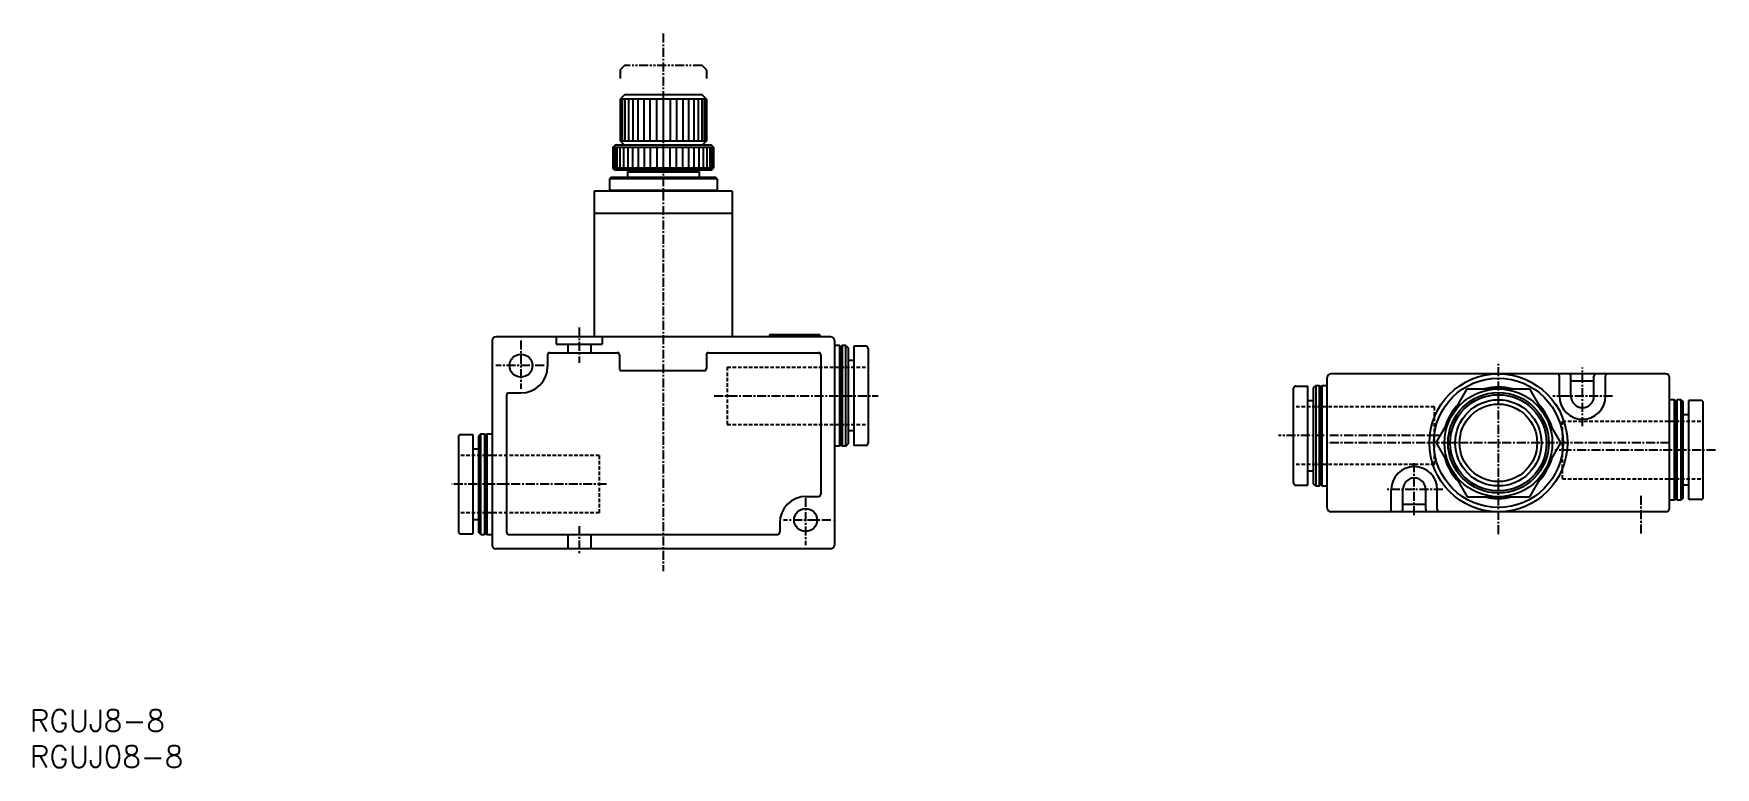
# Model space of a CAD drawing. Extents: x 1 to 234, y 0 to 102.
import ezdxf

# ---------------------------------------------------------------- set-up
doc = ezdxf.new("R2010")
doc.units = 0
for name, pattern in [('CENTER', [2, 1.25, -0.25, 0.25, -0.25]), ('DASHED', [0.75, 0.5, -0.25]), ('PHANTOM', [2.5, 1.25, -0.25, 0.25, -0.25, 0.25, -0.25])]:
    doc.linetypes.add(name, pattern=pattern)
doc.layers.get('0').update_dxf_attribs({"linetype": 'CONTINUOUS'})
doc.layers.add('CENTER', color=1, linetype='CENTER')
doc.styles.get("Standard").update_dxf_attribs({"font": 'txt.shx'})

# ---------------------------------------------------------------- blocks, each defined once
blk = doc.blocks.new('*U25')
at = {"color": 7, "linetype": 'CONTINUOUS'}
blk.add_text('RGUJ08-8', height=3, dxfattribs=at).set_placement((0, 0))
blk = doc.blocks.new('*U26')
at = {"color": 7, "linetype": 'CONTINUOUS'}
blk.add_text('RGUJ8-8', height=3, dxfattribs=at).set_placement((0, 5))

msp = doc.modelspace()

# ---------------------------------------------------------------- linework, layer by layer
at = {"color": 3, "linetype": 'PHANTOM'}
for p, q in [((82.71, 97.73), (82.11, 97.13)), ((82.11, 97.13), (82.11, 95.87)), ((93.51, 97.73), (82.71, 97.73)), ((94.11, 97.13), (93.51, 97.73)), ((94.11, 97.13), (94.11, 95.87))]:
    msp.add_line(p, q, dxfattribs=at)
at = {"color": 7, "linetype": 'CONTINUOUS'}
for p, q in [((82.71, 93.63), (82.11, 93.03)), ((93.51, 93.63), (82.71, 93.63)), ((94.11, 93.03), (93.51, 93.63)), ((94.11, 93.03), (82.11, 93.03)), ((82.11, 93.03), (82.11, 87.23)), ((82.18, 93.03), (82.18, 87.23)), ((82.4, 93.03), (82.4, 87.23)), ((82.76, 93.03), (82.76, 87.23)), ((83.26, 93.03), (83.26, 87.23)), ((83.87, 93.03), (83.87, 87.23)), ((84.58, 93.03), (84.58, 87.23)), ((85.39, 93.03), (85.39, 87.23)), ((86.26, 93.03), (86.26, 87.23)), ((87.17, 93.03), (87.17, 87.23)), ((88.11, 93.03), (88.11, 87.23)), ((89.05, 93.03), (89.05, 87.23)), ((89.96, 93.03), (89.96, 87.23)), ((90.83, 93.03), (90.83, 87.23)), ((91.64, 93.03), (91.64, 87.23)), ((92.35, 93.03), (92.35, 87.23)), ((92.96, 93.03), (92.96, 87.23)), ((93.46, 93.03), (93.46, 87.23)), ((93.82, 93.03), (93.82, 87.23)), ((94.04, 93.03), (94.04, 87.23)), ((94.11, 93.03), (94.11, 87.23)), ((81.41, 86.63), (81.11, 86.33)), ((94.81, 86.63), (81.41, 86.63)), ((82.11, 87.23), (94.11, 87.23)), ((82.11, 87.23), (82.71, 86.63)), ((94.11, 87.23), (93.51, 86.63)), ((95.11, 86.33), (94.81, 86.63)), ((81.11, 86.33), (81.11, 83.43)), ((81.11, 86.33), (95.11, 86.33)), ((81.17, 86.33), (81.17, 83.43)), ((81.35, 86.33), (81.35, 83.43)), ((81.64, 86.33), (81.64, 83.43)), ((82.05, 86.33), (82.05, 83.43)), ((82.56, 86.33), (82.56, 83.43)), ((83.16, 86.33), (83.16, 83.43)), ((83.85, 86.33), (83.85, 83.43)), ((84.61, 86.33), (84.61, 83.43)), ((85.43, 86.33), (85.43, 83.43)), ((86.3, 86.33), (86.3, 83.43)), ((87.2, 86.33), (87.2, 83.43)), ((88.11, 86.33), (88.11, 83.43)), ((89.02, 86.33), (89.02, 83.43)), ((89.92, 86.33), (89.92, 83.43)), ((90.79, 86.33), (90.79, 83.43)), ((91.61, 86.33), (91.61, 83.43)), ((92.37, 86.33), (92.37, 83.43)), ((93.06, 86.33), (93.06, 83.43)), ((93.66, 86.33), (93.66, 83.43)), ((94.17, 86.33), (94.17, 83.43)), ((94.58, 86.33), (94.58, 83.43)), ((94.87, 86.33), (94.87, 83.43)), ((95.05, 86.33), (95.05, 83.43)), ((95.11, 86.33), (95.11, 83.43)), ((80.81, 82.13), (80.61, 81.93)), ((80.61, 81.93), (80.61, 80.33)), ((95.61, 81.93), (80.61, 81.93)), ((95.41, 82.13), (80.81, 82.13)), ((81.41, 83.13), (81.11, 83.43)), ((95.11, 83.43), (81.11, 83.43)), ((94.81, 83.13), (81.41, 83.13)), ((83.31, 83.13), (83.11, 82.93)), ((83.11, 82.93), (83.11, 82.13)), ((83.11, 82.93), (93.11, 82.93)), ((93.11, 82.93), (92.91, 83.13)), ((93.11, 82.93), (93.11, 82.13)), ((94.81, 83.13), (95.11, 83.43)), ((95.61, 81.93), (95.41, 82.13)), ((95.61, 81.93), (95.61, 80.33)), ((97.71, 80.23), (78.51, 80.23)), ((78.51, 80.23), (78.51, 59.93)), ((80.61, 80.33), (80.44, 80.23)), ((95.61, 80.33), (80.61, 80.33)), ((95.78, 80.23), (95.61, 80.33)), ((97.71, 80.23), (97.71, 59.93)), ((97.71, 77.13), (78.51, 77.13)), ((64.31, 59.43), (64.31, 30.93)), ((111.41, 59.93), (64.81, 59.93)), ((73.21, 59.93), (73.21, 58.93)), ((73.21, 58.93), (79.61, 58.93)), ((74.81, 58.93), (74.81, 57.73)), ((78.01, 58.93), (78.01, 57.73)), ((79.61, 59.93), (79.61, 58.93)), ((102.91, 60.23), (102.91, 59.93)), ((109.91, 60.23), (102.91, 60.23)), ((106.91, 60.23), (106.91, 59.93)), ((109.91, 60.23), (109.91, 59.93)), ((111.91, 59.43), (111.91, 30.93)), ((112.63, 58.73), (111.91, 58.73)), ((112.81, 58.53), (112.63, 58.73)), ((112.63, 58.73), (112.63, 44.73)), ((112.98, 58.73), (112.81, 58.53)), ((112.81, 44.93), (112.81, 58.53)), ((113.51, 58.73), (112.98, 58.73)), ((112.98, 58.73), (112.98, 44.73)), ((113.51, 58.73), (113.81, 58.43)), ((113.51, 44.73), (113.51, 58.73)), ((114.61, 58.63), (114.61, 44.83)), ((116.31, 58.63), (114.61, 58.63)), ((72.01, 57.43), (72.01, 55.83)), ((72.31, 57.73), (81.71, 57.73)), ((82.01, 57.43), (82.01, 55.53)), ((94.11, 57.43), (94.11, 55.53)), ((94.41, 57.73), (109.71, 57.73)), ((110.01, 57.43), (110.01, 38.03)), ((113.81, 58.43), (113.81, 45.03)), ((114.61, 56.63), (113.81, 56.63)), ((116.61, 58.33), (116.61, 45.13)), ((82.31, 55.23), (93.81, 55.23)), ((180.49, 36.08), (180.49, 54.28)), ((227.59, 54.78), (180.99, 54.78)), ((212.79, 51.68), (212.79, 54.49)), ((214.39, 51.68), (214.39, 54.48)), ((217.59, 51.68), (217.59, 54.48)), ((219.19, 51.68), (219.19, 54.48)), ((228.09, 36.08), (228.09, 54.28)), ((66.31, 51.83), (66.31, 32.73)), ((66.61, 52.13), (68.31, 52.13)), ((175.79, 39.58), (175.79, 52.78)), ((176.09, 53.08), (177.79, 53.08)), ((177.79, 39.28), (177.79, 53.08)), ((178.89, 53.18), (178.59, 52.88)), ((178.59, 39.48), (178.59, 52.88)), ((178.89, 53.18), (178.89, 39.18)), ((178.89, 53.18), (179.41, 53.18)), ((179.41, 39.18), (179.41, 53.18)), ((179.41, 53.18), (179.59, 52.98)), ((179.59, 52.98), (179.76, 53.18)), ((179.59, 52.98), (179.59, 39.38)), ((179.76, 53.18), (180.49, 53.18)), ((179.76, 39.18), (179.76, 53.18)), ((195.63, 45.18), (199.96, 52.68)), ((199.96, 52.68), (208.62, 52.68)), ((208.62, 52.68), (212.95, 45.18)), ((217.59, 53.78), (214.39, 53.78)), ((177.79, 51.08), (178.59, 51.08)), ((228.81, 51.18), (228.09, 51.18)), ((228.81, 37.18), (228.81, 51.18)), ((228.99, 50.98), (228.81, 51.18)), ((229.16, 51.18), (228.99, 50.98)), ((228.99, 50.98), (228.99, 37.38)), ((229.16, 37.18), (229.16, 51.18)), ((229.69, 51.18), (229.16, 51.18)), ((229.69, 51.18), (229.69, 37.18)), ((229.69, 51.18), (229.99, 50.88)), ((229.99, 37.48), (229.99, 50.88)), ((232.49, 51.08), (230.79, 51.08)), ((230.79, 37.28), (230.79, 51.08)), ((232.79, 37.58), (232.79, 50.78)), ((114.61, 46.83), (113.81, 46.83)), ((230.79, 49.08), (229.99, 49.08)), ((59.61, 46.03), (59.61, 32.83)), ((59.91, 46.33), (61.61, 46.33)), ((61.61, 46.33), (61.61, 32.53)), ((62.71, 46.43), (62.41, 46.13)), ((62.41, 46.13), (62.41, 32.73)), ((62.71, 32.43), (62.71, 46.43)), ((62.71, 46.43), (63.23, 46.43)), ((63.23, 46.43), (63.23, 32.43)), ((63.23, 46.43), (63.41, 46.23)), ((63.41, 46.23), (63.58, 46.43)), ((63.41, 32.63), (63.41, 46.23)), ((63.58, 46.43), (63.58, 32.43)), ((63.58, 46.43), (64.31, 46.43)), ((112.63, 44.73), (111.91, 44.73)), ((112.81, 44.93), (112.63, 44.73)), ((112.98, 44.73), (112.81, 44.93)), ((113.51, 44.73), (112.98, 44.73)), ((113.51, 44.73), (113.81, 45.03)), ((116.31, 44.83), (114.61, 44.83)), ((195.63, 45.18), (199.96, 37.68)), ((212.95, 45.18), (208.62, 37.68)), ((61.61, 44.33), (62.41, 44.33)), ((177.79, 41.28), (178.59, 41.28)), ((108.04, 37.73), (109.71, 37.73)), ((176.09, 39.28), (177.79, 39.28)), ((178.89, 39.18), (178.59, 39.48)), ((178.89, 39.18), (179.41, 39.18)), ((179.41, 39.18), (179.59, 39.38)), ((179.59, 39.38), (179.76, 39.18)), ((179.76, 39.18), (180.49, 39.18)), ((189.39, 35.88), (189.39, 38.68)), ((190.99, 35.88), (190.99, 38.68)), ((194.19, 35.88), (194.19, 38.68)), ((195.79, 35.88), (195.79, 38.68)), ((199.96, 37.68), (208.62, 37.68)), ((229.69, 37.18), (229.99, 37.48)), ((230.79, 39.28), (229.99, 39.28)), ((227.59, 35.58), (180.99, 35.58)), ((194.19, 36.58), (190.99, 36.58)), ((228.81, 37.18), (228.09, 37.18)), ((228.99, 37.38), (228.81, 37.18)), ((229.16, 37.18), (228.99, 37.38)), ((229.69, 37.18), (229.16, 37.18)), ((232.49, 37.28), (230.79, 37.28)), ((61.61, 34.53), (62.41, 34.53)), ((104.31, 34), (104.31, 32.73)), ((59.91, 32.53), (61.61, 32.53)), ((62.71, 32.43), (62.41, 32.73)), ((62.71, 32.43), (63.23, 32.43)), ((63.23, 32.43), (63.41, 32.63)), ((63.41, 32.63), (63.58, 32.43)), ((63.58, 32.43), (64.31, 32.43)), ((111.41, 30.43), (64.81, 30.43)), ((66.61, 32.43), (104.01, 32.43)), ((74.81, 32.43), (74.81, 30.43)), ((78.01, 32.43), (78.01, 30.43))]:
    msp.add_line(p, q, dxfattribs=at)
at = {"color": 3, "linetype": 'DASHED'}
for p, q in [((97.01, 55.73), (116.61, 55.73)), ((97.01, 55.73), (97.01, 47.73)), ((195.39, 50.18), (175.79, 50.18)), ((195.39, 42.18), (195.39, 50.18)), ((97.01, 47.73), (116.61, 47.73)), ((213.19, 40.18), (213.19, 48.18)), ((213.19, 48.18), (232.79, 48.18)), ((79.21, 43.43), (59.61, 43.43)), ((79.21, 43.43), (79.21, 35.43)), ((195.39, 42.18), (175.79, 42.18)), ((213.19, 40.18), (232.79, 40.18)), ((79.21, 35.43), (59.61, 35.43))]:
    msp.add_line(p, q, dxfattribs=at)
at = {"color": 7, "linetype": 'CONTINUOUS'}
for points in [[(82.44, 80.23, 0.037678), (81.89, 80.32, 0.042263), (81.34, 80.32, 0.037545), (80.79, 80.23)], [(89.77, 80.23, 0.019581), (88.66, 80.32, 0.020338), (87.55, 80.32, 0.019605), (86.44, 80.23)], [(95.43, 80.23, 0.037677), (94.88, 80.32, 0.042263), (94.33, 80.32, 0.037546), (93.78, 80.23)]]:
    msp.add_lwpolyline(points, format="xyb", dxfattribs=at)
for centre, radius in [((68.31, 55.93), 1.6), ((204.29, 45.18), 9.6), ((204.29, 45.18), 9), ((204.29, 45.18), 7.5), ((204.29, 45.18), 7), ((204.29, 45.18), 6.7), ((204.29, 45.18), 6), ((204.29, 45.18), 5.4), ((107.91, 34.43), 1.6)]:
    msp.add_circle(centre, radius, dxfattribs=at)
for centre, radius, start, end in [((64.81, 59.43), 0.5, 90, 180), ((111.41, 59.43), 0.5, 0, 90), ((116.31, 58.33), 0.3, 0, 90), ((72.31, 57.43), 0.3, 90, 180), ((81.71, 57.43), 0.3, 0, 90), ((94.41, 57.43), 0.3, 90, 180), ((109.71, 57.43), 0.3, 0, 90), ((68.31, 55.83), 3.7, 270, 0), ((82.31, 55.53), 0.3, 180, 270), ((93.81, 55.53), 0.3, 270, 0), ((180.99, 54.28), 0.5, 90, 180), ((212.49, 54.48), 0.3, 0, 90), ((214.09, 54.48), 0.3, 0, 90), ((217.89, 54.48), 0.3, 90, 180), ((219.49, 54.48), 0.3, 90, 180), ((227.59, 54.28), 0.5, 0, 90), ((66.61, 51.83), 0.3, 90, 180), ((176.09, 52.78), 0.3, 90, 180), ((204.29, 45.18), 7.75, 75.4075, 104.5925), ((215.99, 51.68), 3.2, 180, 0), ((215.99, 51.68), 1.6, 180, 0), ((204.29, 45.18), 7.75, 135.4075, 164.5925), ((204.29, 45.18), 7.75, 15.4075, 44.5925), ((232.49, 50.78), 0.3, 0, 90), ((59.91, 46.03), 0.3, 90, 180), ((116.31, 45.13), 0.3, 270, 0), ((204.29, 45.18), 7.75, 195.4075, 224.5925), ((204.29, 45.18), 7.75, 315.4075, 344.5925), ((192.59, 38.68), 3.2, 360, 180), ((192.59, 38.68), 1.6, 0, 180), ((108.04, 34), 3.73, 90, 180), ((109.71, 38.03), 0.3, 270, 0), ((176.09, 39.58), 0.3, 180, 270), ((204.29, 45.18), 7.75, 255.4075, 284.5925), ((232.49, 37.58), 0.3, 270, 0), ((180.99, 36.08), 0.5, 180, 270), ((189.09, 35.88), 0.3, 270, 0), ((190.69, 35.88), 0.3, 270, 0), ((194.49, 35.88), 0.3, 180, 270), ((196.09, 35.88), 0.3, 180, 270), ((227.59, 36.08), 0.5, 270, 0), ((59.91, 32.83), 0.3, 180, 270), ((64.81, 30.93), 0.5, 180, 270), ((66.61, 32.73), 0.3, 180, 270), ((104.01, 32.73), 0.3, 270, 0), ((111.41, 30.93), 0.5, 270, 0)]:
    msp.add_arc(centre, radius, start, end, dxfattribs=at)
for p in [(224.09, 35.58), (111.91, 34.43)]:
    msp.add_point(p, dxfattribs=at)
at = {"layer": 'CENTER', "color": 1, "linetype": 'CENTER'}
for p, q in [((88.11, 102.15), (88.11, 27.31)), ((76.41, 61.22), (76.41, 56.32)), ((68.31, 59.43), (68.31, 52.71)), ((204.29, 32.45), (204.29, 56.48)), ((71.55, 55.93), (64.81, 55.93)), ((215.99, 47.52), (215.99, 55.69)), ((95.17, 51.73), (118.01, 51.73)), ((220.17, 51.68), (211.87, 51.68)), ((196.07, 46.18), (173.69, 46.18)), ((228.09, 45.18), (180.49, 45.18)), ((192.59, 35.11), (192.59, 42.43)), ((234.48, 44.18), (212.16, 44.18)), ((80.22, 39.43), (58.68, 39.43)), ((107.91, 37.53), (107.91, 30.93)), ((196.56, 38.68), (188.66, 38.68)), ((224.09, 37.81), (224.09, 32.57)), ((76.41, 33.58), (76.41, 29.71)), ((111.41, 34.43), (104.83, 34.43))]:
    msp.add_line(p, q, dxfattribs=at)

# ---------------------------------------------------------------- block references
at = {"color": 7, "linetype": 'CONTINUOUS'}
for name in ['*U26', '*U25']:
    msp.add_blockref(name, (0, 0), dxfattribs=at)

doc.saveas('drawing.dxf')
